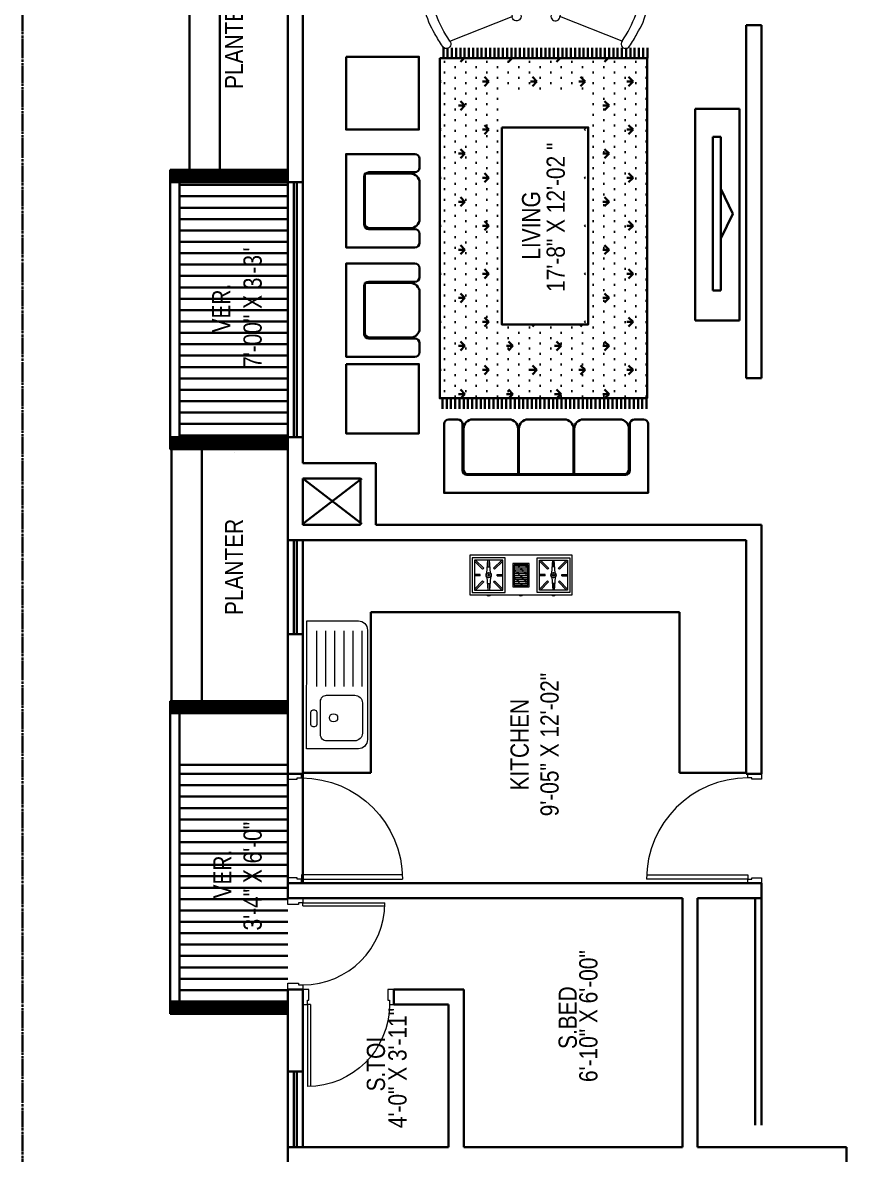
# Model space of a CAD drawing. Header units: inches. Extents: x 283072 to 301462, y 26630 to 62925.
# Drawn here: x 292669.6 to 292940.9, y 32813.4 to 33186.2 of the extents above; entities that cross this region are included whole.
import ezdxf
from ezdxf.enums import TextEntityAlignment as Align

# ---------------------------------------------------------------- set-up
doc = ezdxf.new("R2010")
doc.units = ezdxf.units.IN
doc.header["$MEASUREMENT"] = 0
doc.linetypes.add('DASHDOT', pattern=[25.4, 12.7, -6.35, 0, -6.35])
doc.layers.get('0').update_dxf_attribs({"lineweight": 5})
for name, color, linetype, lineweight in [('BUILDING_OUTER_P3', 1, 'Continuous', 35), ('Dimension.', 7, 'Continuous', 5), ('door', 35, 'Continuous', 13), ('Duct', 8, 'Continuous', 9), ('Floor line', 52, 'Continuous', 5), ('fur', 46, 'Continuous', 13), ('FURNITUR', 244, 'Continuous', 13), ('furniture', 126, 'Continuous', 13), ('Green-3', 64, 'Continuous', 9), ('Hatch', 8, 'Continuous', 9), ('Railing', 30, 'Continuous', 25), ('Text Room name', 4, 'Continuous', 13), ('Text Room Size feet', 34, 'Continuous', 9), ('wall', 7, 'Continuous', 35), ('Wall Thin', 167, 'Continuous', 25)]:
    doc.layers.add(name, color=color, linetype=linetype, lineweight=lineweight)
doc.layers.add('WIN', color=7, linetype='Continuous', lineweight=18, true_color=0x144fff)
doc.styles.get("Standard").update_dxf_attribs({"font": 'ARIALN.TTF'})

# ---------------------------------------------------------------- blocks, each defined once
blk = doc.blocks.new('DOOR-SS-30')
at = {"layer": 'door'}
for p, q in [((1.5, 5), (1.5, 32)), ((2.5, 5), (2.5, 32)), ((0, 0), (0, 5)), ((0, 5), (1.5, 5)), ((2.5, 5), (1.5, 5)), ((1.5, 5), (1.5, 3.5)), ((28.5, 5), (30, 5)), ((28.5, 3.5), (28.5, 5)), ((30, 5), (30, 0)), ((2, 0), (0, 0)), ((1.5, 3.5), (2, 3.5)), ((2, 3.5), (2, 0)), ((28, 3.5), (28.5, 3.5)), ((28, 0), (28, 3.5)), ((30, 0), (28, 0))]:
    blk.add_line(p, q, dxfattribs=at)
at = {"layer": 'door', "ltscale": 50}
blk.add_arc((1.5, 5), 27, 0, 90, dxfattribs=at)
blk = doc.blocks.new('SINK')
at = {"layer": 'fur'}
for points in [[(-21.05, -17.01), (-21.05, 0.01), (21.05, -0.01), (21.05, -17.01, -0.414214), (18.05, -20.01), (-18.05, -20.01, -0.414214)], [(-13.82, -2.54), (-13.82, -2.16, -0.414214), (-13.07, -1.41), (-9.03, -1.41, -0.414214), (-8.28, -2.16), (-8.28, -2.54, -0.414214), (-9.03, -3.29), (-13.07, -3.29, -0.414214)], [(-11.51, -4.56), (-5.45, -4.56, -0.414214), (-3.45, -6.56), (-3.45, -15.83, -0.414214), (-5.95, -18.33), (-15.95, -18.33, -0.414214), (-18.45, -15.83), (-18.45, -6.56, -0.414214), (-16.45, -4.56)]]:
    blk.add_lwpolyline(points, format="xyb", close=True, dxfattribs=at)
for points in [[(-0.58, -3.29), (17.74, -3.29)], [(-0.58, -6.29), (17.74, -6.29)], [(-0.58, -9.29), (17.74, -9.29)], [(-0.58, -12.29), (17.74, -12.29)], [(-0.58, -15.29), (17.74, -15.29)], [(-0.58, -18.29), (17.74, -18.29)]]:
    blk.add_lwpolyline(points, dxfattribs=at)
blk.add_circle((-10.87, -8.85), 1.35, dxfattribs=at)
blk = doc.blocks.new('BARNER3')
at = {"layer": 'fur'}
h = blk.add_hatch(dxfattribs=at)
h.set_pattern_fill('CORK', color=256, scale=5, style=0)
h.set_pattern_definition([(0, (-1449.8228, -532.7923), (0, 0.625), []), (135, (-1449.5103, -533.1048), (-1.25, -1.25), [0.8838835, -0.8838835]), (135, (-1449.354, -533.1048), (-1.25, -1.25), [0.8838835, -0.8838835]), (135, (-1449.1978, -533.1048), (-1.25, -1.25), [0.8838835, -0.8838835])])
h.paths.add_polyline_path([(2.35, -3.1), (-2.21, -3.1), (-2.21, -9.99), (2.35, -9.99)])
at = {"layer": 'fur', "linetype": 'Continuous'}
for p, q in [((16.93, 0), (-16.79, 0)), ((-16.79, 0), (-16.79, -13)), ((16.93, -13), (16.93, 0)), ((-16.01, -0.85), (-16.01, -12.24)), ((-5.21, -0.85), (-16.01, -0.85)), ((-15.26, -1.6), (-15.26, -11.49)), ((-5.96, -1.6), (-15.26, -1.6)), ((-15.26, -1.95), (-12.59, -4.63)), ((-14.91, -1.6), (-12.21, -4.3)), ((-11.17, -5.88), (-10.86, -1.6)), ((-10.86, -3.79), (-10.86, -1.6)), ((-10.05, -5.88), (-10.36, -1.6)), ((-10.36, -3.79), (-10.36, -1.6)), ((-6.31, -1.6), (-9.01, -4.3)), ((-5.96, -1.95), (-8.63, -4.63)), ((-5.96, -11.49), (-5.96, -1.6)), ((-5.21, -12.24), (-5.21, -0.85)), ((5.35, -0.85), (16.15, -0.85)), ((5.35, -12.24), (5.35, -0.85)), ((6.1, -1.6), (15.4, -1.6)), ((6.1, -11.49), (6.1, -1.6)), ((6.1, -1.95), (8.77, -4.63)), ((6.46, -1.6), (9.15, -4.3)), ((10.19, -5.88), (10.5, -1.6)), ((10.5, -3.79), (10.5, -1.6)), ((11.31, -5.88), (11, -1.6)), ((11, -3.79), (11, -1.6)), ((15.05, -1.6), (12.35, -4.3)), ((15.4, -1.95), (12.73, -4.63)), ((15.4, -1.6), (15.4, -11.49)), ((16.15, -0.85), (16.15, -12.24)), ((-13.37, -6.3), (-15.26, -6.3)), ((-13.37, -6.8), (-15.26, -6.8)), ((-13.37, -6.8), (-13.37, -6.3)), ((-11.48, -6.49), (-11.38, -6.5)), ((-11.48, -6.55), (-11.38, -6.55)), ((-11.48, -6.6), (-11.38, -6.6)), ((-11.47, -6.44), (-11.37, -6.45)), ((-11.47, -6.66), (-11.37, -6.64)), ((-11.46, -6.38), (-11.36, -6.4)), ((-11.46, -6.71), (-11.36, -6.69)), ((-11.45, -6.33), (-11.35, -6.36)), ((-11.45, -6.76), (-11.35, -6.74)), ((-11.44, -6.28), (-11.34, -6.31)), ((-11.44, -6.82), (-11.34, -6.78)), ((-11.42, -6.23), (-11.32, -6.26)), ((-11.42, -6.87), (-11.32, -6.83)), ((-11.4, -6.18), (-11.3, -6.22)), ((-11.4, -6.92), (-11.3, -6.87)), ((-11.37, -6.13), (-11.28, -6.18)), ((-11.37, -6.97), (-11.28, -6.92)), ((-11.34, -6.08), (-11.26, -6.13)), ((-11.34, -7.01), (-11.26, -6.96)), ((-11.31, -6.04), (-11.23, -6.09)), ((-11.31, -7.06), (-11.23, -7)), ((-11.28, -5.99), (-11.2, -6.06)), ((-11.28, -7.1), (-11.2, -7.04)), ((-11.24, -5.95), (-11.17, -6.02)), ((-11.24, -7.14), (-11.17, -7.07)), ((-11.2, -5.91), (-11.14, -5.99)), ((-11.2, -7.18), (-11.14, -7.11)), ((-11.17, -7.21), (-10.86, -11.49)), ((-11.16, -5.88), (-11.1, -5.95)), ((-11.16, -7.22), (-11.1, -7.14)), ((-11.12, -5.84), (-11.06, -5.92)), ((-11.12, -7.25), (-11.06, -7.17)), ((-11.07, -5.81), (-11.02, -5.9)), ((-11.07, -7.28), (-11.02, -7.2)), ((-11.03, -5.78), (-10.98, -5.87)), ((-11.03, -7.31), (-10.98, -7.22)), ((-10.98, -5.76), (-10.94, -5.85)), ((-10.98, -7.33), (-10.94, -7.24)), ((-10.93, -5.74), (-10.89, -5.83)), ((-10.93, -7.36), (-10.89, -7.26)), ((-10.88, -5.72), (-10.85, -5.81)), ((-10.88, -7.37), (-10.85, -7.28)), ((-10.86, -3.79), (-10.36, -3.79)), ((-10.82, -5.7), (-10.8, -5.8)), ((-10.82, -7.39), (-10.8, -7.29)), ((-10.77, -5.69), (-10.75, -5.79)), ((-10.77, -7.4), (-10.75, -7.3)), ((-10.72, -5.68), (-10.7, -5.78)), ((-10.72, -7.41), (-10.7, -7.31)), ((-10.66, -5.68), (-10.66, -5.78)), ((-10.66, -7.42), (-10.66, -7.32)), ((-10.61, -5.68), (-10.61, -5.78)), ((-10.61, -7.42), (-10.61, -7.32)), ((-10.55, -5.68), (-10.56, -5.78)), ((-10.55, -7.42), (-10.56, -7.32)), ((-10.5, -5.68), (-10.51, -5.78)), ((-10.5, -7.41), (-10.51, -7.31)), ((-10.44, -5.69), (-10.46, -5.79)), ((-10.44, -7.4), (-10.46, -7.3)), ((-10.39, -5.7), (-10.42, -5.8)), ((-10.39, -7.39), (-10.42, -7.29)), ((-10.34, -5.72), (-10.37, -5.81)), ((-10.34, -7.37), (-10.37, -7.28)), ((-10.05, -7.21), (-10.36, -11.49)), ((-10.29, -5.74), (-10.32, -5.83)), ((-10.29, -7.36), (-10.32, -7.26)), ((-10.24, -5.76), (-10.28, -5.85)), ((-10.24, -7.33), (-10.28, -7.24)), ((-10.19, -5.78), (-10.24, -5.87)), ((-10.19, -7.31), (-10.24, -7.22)), ((-10.14, -5.81), (-10.2, -5.9)), ((-10.14, -7.28), (-10.2, -7.2)), ((-10.1, -5.84), (-10.16, -5.92)), ((-10.1, -7.25), (-10.16, -7.17)), ((-10.05, -5.88), (-10.12, -5.95)), ((-10.05, -7.22), (-10.12, -7.14)), ((-10.01, -5.91), (-10.08, -5.99)), ((-10.01, -7.18), (-10.08, -7.11)), ((-9.97, -5.95), (-10.05, -6.02)), ((-9.97, -7.14), (-10.05, -7.07)), ((-9.94, -5.99), (-10.01, -6.06)), ((-9.94, -7.1), (-10.01, -7.04)), ((-9.9, -6.04), (-9.98, -6.09)), ((-9.9, -7.06), (-9.98, -7)), ((-9.87, -6.08), (-9.96, -6.13)), ((-9.87, -7.01), (-9.96, -6.96)), ((-9.85, -6.13), (-9.93, -6.18)), ((-9.85, -6.97), (-9.93, -6.92)), ((-9.82, -6.18), (-9.91, -6.22)), ((-9.82, -6.92), (-9.91, -6.87)), ((-9.8, -6.23), (-9.89, -6.26)), ((-9.8, -6.87), (-9.89, -6.83)), ((-9.78, -6.28), (-9.88, -6.31)), ((-9.78, -6.82), (-9.88, -6.78)), ((-9.77, -6.33), (-9.86, -6.36)), ((-9.77, -6.76), (-9.86, -6.74)), ((-9.75, -6.38), (-9.85, -6.4)), ((-9.75, -6.71), (-9.85, -6.69)), ((-9.74, -6.44), (-9.84, -6.45)), ((-9.74, -6.49), (-9.84, -6.5)), ((-9.74, -6.55), (-9.84, -6.55)), ((-9.74, -6.6), (-9.84, -6.6)), ((-9.74, -6.66), (-9.84, -6.64)), ((-7.85, -6.8), (-7.85, -6.3)), ((-7.85, -6.3), (-5.96, -6.3)), ((-7.85, -6.8), (-5.96, -6.8)), ((7.99, -6.3), (6.1, -6.3)), ((7.99, -6.8), (6.1, -6.8)), ((7.99, -6.8), (7.99, -6.3)), ((9.88, -6.49), (9.98, -6.5)), ((9.88, -6.55), (9.98, -6.55)), ((9.88, -6.6), (9.98, -6.6)), ((9.89, -6.44), (9.99, -6.45)), ((9.89, -6.66), (9.99, -6.64)), ((9.9, -6.38), (10, -6.4)), ((9.9, -6.71), (10, -6.69)), ((9.91, -6.33), (10.01, -6.36)), ((9.91, -6.76), (10.01, -6.74)), ((9.93, -6.28), (10.02, -6.31)), ((9.93, -6.82), (10.02, -6.78)), ((9.94, -6.23), (10.04, -6.26)), ((9.94, -6.87), (10.04, -6.83)), ((9.97, -6.18), (10.06, -6.22)), ((9.97, -6.92), (10.06, -6.87)), ((9.99, -6.13), (10.08, -6.18)), ((9.99, -6.97), (10.08, -6.92)), ((10.02, -6.08), (10.1, -6.13)), ((10.02, -7.01), (10.1, -6.96)), ((10.05, -6.04), (10.13, -6.09)), ((10.05, -7.06), (10.13, -7)), ((10.08, -5.99), (10.16, -6.06)), ((10.08, -7.1), (10.16, -7.04)), ((10.12, -5.95), (10.19, -6.02)), ((10.12, -7.14), (10.19, -7.07)), ((10.16, -5.91), (10.23, -5.99)), ((10.16, -7.18), (10.23, -7.11)), ((10.19, -7.21), (10.5, -11.49)), ((10.2, -5.88), (10.26, -5.95)), ((10.2, -7.22), (10.26, -7.14)), ((10.24, -5.84), (10.3, -5.92)), ((10.24, -7.25), (10.3, -7.17)), ((10.29, -5.81), (10.34, -5.9)), ((10.29, -7.28), (10.34, -7.2)), ((10.33, -5.78), (10.38, -5.87)), ((10.33, -7.31), (10.38, -7.22)), ((10.38, -5.76), (10.42, -5.85)), ((10.38, -7.33), (10.42, -7.24)), ((10.43, -5.74), (10.47, -5.83)), ((10.43, -7.36), (10.47, -7.26)), ((10.48, -5.72), (10.51, -5.81)), ((10.48, -7.37), (10.51, -7.28)), ((11, -3.79), (10.5, -3.79)), ((10.54, -5.7), (10.56, -5.8)), ((10.54, -7.39), (10.56, -7.29)), ((10.59, -5.69), (10.61, -5.79)), ((10.59, -7.4), (10.61, -7.3)), ((10.64, -5.68), (10.66, -5.78)), ((10.64, -7.41), (10.66, -7.31)), ((10.7, -5.68), (10.7, -5.78)), ((10.7, -7.42), (10.7, -7.32)), ((10.75, -5.68), (10.75, -5.78)), ((10.75, -7.42), (10.75, -7.32)), ((10.81, -5.68), (10.8, -5.78)), ((10.81, -7.42), (10.8, -7.32)), ((10.86, -5.68), (10.85, -5.78)), ((10.86, -7.41), (10.85, -7.31)), ((10.92, -5.69), (10.9, -5.79)), ((10.92, -7.4), (10.9, -7.3)), ((10.97, -5.7), (10.94, -5.8)), ((10.97, -7.39), (10.94, -7.29)), ((11.02, -5.72), (10.99, -5.81)), ((11.02, -7.37), (10.99, -7.28)), ((11.31, -7.21), (11, -11.49)), ((11.07, -5.74), (11.04, -5.83)), ((11.07, -7.36), (11.04, -7.26)), ((11.12, -5.76), (11.08, -5.85)), ((11.12, -7.33), (11.08, -7.24)), ((11.17, -5.78), (11.12, -5.87)), ((11.17, -7.31), (11.12, -7.22)), ((11.22, -5.81), (11.17, -5.9)), ((11.22, -7.28), (11.17, -7.2)), ((11.26, -5.84), (11.21, -5.92)), ((11.26, -7.25), (11.21, -7.17)), ((11.31, -5.88), (11.24, -5.95)), ((11.31, -7.22), (11.24, -7.14)), ((11.35, -5.91), (11.28, -5.99)), ((11.35, -7.18), (11.28, -7.11)), ((11.39, -5.95), (11.31, -6.02)), ((11.39, -7.14), (11.31, -7.07)), ((11.42, -5.99), (11.35, -6.06)), ((11.42, -7.1), (11.35, -7.04)), ((11.46, -6.04), (11.38, -6.09)), ((11.46, -7.06), (11.38, -7)), ((11.49, -6.08), (11.4, -6.13)), ((11.49, -7.01), (11.4, -6.96)), ((11.52, -6.13), (11.43, -6.18)), ((11.52, -6.97), (11.43, -6.92)), ((11.54, -6.18), (11.45, -6.22)), ((11.54, -6.92), (11.45, -6.87)), ((11.56, -6.23), (11.47, -6.26)), ((11.56, -6.87), (11.47, -6.83)), ((11.58, -6.28), (11.49, -6.31)), ((11.58, -6.82), (11.49, -6.78)), ((11.6, -6.33), (11.5, -6.36)), ((11.6, -6.76), (11.5, -6.74)), ((11.61, -6.38), (11.51, -6.4)), ((11.61, -6.71), (11.51, -6.69)), ((11.62, -6.44), (11.52, -6.45)), ((11.62, -6.49), (11.52, -6.5)), ((11.62, -6.55), (11.52, -6.55)), ((11.62, -6.6), (11.52, -6.6)), ((11.62, -6.66), (11.52, -6.64)), ((13.51, -6.3), (15.4, -6.3)), ((13.51, -6.8), (13.51, -6.3)), ((13.51, -6.8), (15.4, -6.8)), ((-15.26, -11.14), (-12.59, -8.47)), ((-14.91, -11.49), (-12.21, -8.79)), ((-10.86, -9.3), (-10.36, -9.3)), ((-10.86, -9.3), (-10.86, -11.49)), ((-10.36, -9.3), (-10.36, -11.49)), ((-6.31, -11.49), (-9.01, -8.79)), ((-5.96, -11.14), (-8.63, -8.47)), ((6.1, -11.14), (8.77, -8.47)), ((6.46, -11.49), (9.15, -8.79)), ((11, -9.3), (10.5, -9.3)), ((10.5, -9.3), (10.5, -11.49)), ((11, -9.3), (11, -11.49)), ((15.05, -11.49), (12.35, -8.79)), ((15.4, -11.14), (12.73, -8.47)), ((-16.79, -13), (16.93, -13)), ((-16.01, -12.24), (-5.21, -12.24)), ((-15.26, -11.49), (-5.96, -11.49)), ((16.15, -12.24), (5.35, -12.24)), ((15.4, -11.49), (6.1, -11.49))]:
    blk.add_line(p, q, dxfattribs=at)
at = {"layer": 'fur'}
for points in [[(-2.63, -10.42), (2.78, -10.42), (2.78, -2.68), (-2.63, -2.68)], [(-2.21, -9.99), (2.35, -9.99), (2.35, -3.1), (-2.21, -3.1)]]:
    blk.add_lwpolyline(points, close=True, dxfattribs=at)
at = {"layer": 'fur', "linetype": 'Continuous'}
for centre, radius in [((-10.61, -6.55), 0.87), ((-10.61, -6.55), 0.77), ((-10.61, -6.55), 0.27), ((10.75, -6.55), 0.87), ((10.75, -6.55), 0.77), ((10.75, -6.55), 0.27)]:
    blk.add_circle(centre, radius, dxfattribs=at)
for centre, radius, start, end in [((-10.61, -6.55), 2.76, 125.4288, 135.8607), ((-10.61, -6.55), 2.76, 44.1393, 54.5712), ((10.75, -6.55), 2.76, 125.4288, 135.8607), ((10.75, -6.55), 2.76, 44.1393, 54.5712), ((-10.61, -6.55), 2.76, 224.1393, 234.5712), ((-10.61, -6.55), 2.76, 305.4288, 315.8607), ((10.75, -6.55), 2.76, 224.1393, 234.5712), ((10.75, -6.55), 2.76, 305.4288, 315.8607), ((-10.61, -12.52), 0.837, 215.3549, 324.6451), ((0.01, -12.52), 0.837, 215.3549, 324.6451), ((10.75, -12.52), 0.837, 215.3549, 324.6451)]:
    blk.add_arc(centre, radius, start, end, dxfattribs=at)
blk = doc.blocks.new('DOOR-SS-40')
at = {"layer": 'door'}
for p, q in [((1.5, 5), (1.5, 42)), ((3, 41.97), (3, 5)), ((0, 0), (0, 5)), ((0, 5), (1.5, 5)), ((3, 5), (1.5, 5)), ((1.5, 5), (1.5, 3.5)), ((38.5, 5), (40, 5)), ((38.5, 3.5), (38.5, 5)), ((40, 5), (40, 0)), ((2, 0), (0, 0)), ((1.5, 3.5), (2, 3.5)), ((2, 3.5), (2, 0)), ((38, 3.5), (38.5, 3.5)), ((38, 0), (38, 3.5)), ((40, 0), (38, 0))]:
    blk.add_line(p, q, dxfattribs=at)
at = {"layer": 'door', "ltscale": 50}
blk.add_arc((1.5, 5), 37, 0, 90, dxfattribs=at)
blk = doc.blocks.new('CH')
blk.add_line((0, -11.21), (0, 11.21))
for centre, radius, start, end in [((8.91, -10.15), 25.52, 79.5291, 101.2644), ((-0.49, 12.63), 1.51, 97.8294, 290.2912), ((8.71, -29.03), 44.17, 96.2135, 102.2995), ((8.71, -29.03), 41.17, 88.7117, 102.1711), ((9.25, -0.02), 12.16, 273.2409, 88.2088), ((10.92, -0.01), 15.19, 277.4868, 80.0098), ((-0.49, -12.63), 1.51, 70.8699, 263.1915), ((9.04, 30.73), 42.9, 257.8323, 271.201), ((8.9, 30.01), 45.17, 257.7614, 263.8827), ((9.03, 12.75), 28.09, 259.8776, 277.9207)]:
    blk.add_arc(centre, radius, start, end)

msp = doc.modelspace()

# ---------------------------------------------------------------- hatches: boundary and pattern name
at = {"layer": 'fur', "linetype": 'Continuous', "lineweight": 30}
h = msp.add_hatch(dxfattribs=at)
h.set_pattern_fill('LINE', color=256, scale=11.2, angle=90, style=0)
h.set_pattern_definition([(270, (293907.1694, 96443.1296), (1.4, -9e-17), [])])
h.paths.add_polyline_path([(292807.18627, 33174.47374), (292807.18627, 33177.9095), (292875.48523, 33177.9095), (292875.48523, 33174.47374)])
h = msp.add_hatch(dxfattribs=at)
h.set_pattern_fill('DOTS', color=256, scale=56, angle=270, style=0)
h.set_pattern_definition([(270, (293330.0127, 33388.549), (-3.5, -1.75), [0, -3.5])])
h.paths.add_polyline_path([(292826.16085, 33164.12622), (292854.64667, 33164.12622), (292854.64667, 33086.7476), (292826.16085, 33086.7476)], flags=16)
h.paths.add_polyline_path([(292875.24472, 33174.45052), (292806.95199, 33174.45052), (292806.95199, 33062.47847), (292875.24472, 33062.47847)])
h = msp.add_hatch(dxfattribs=at)
h.set_pattern_fill('GRASS', color=256, scale=11.2, angle=270, style=0)
h.set_pattern_definition([(180, (293330.013, 33388.549), (-7.9196, 7.9196), [2.1, -13.7392]), (225, (293330.013, 33388.549), (-7.9196, 7.9196), [2.1, -9.1]), (135, (293330.013, 33388.549), (7.9196, 7.9196), [2.1, -9.1])])
h.paths.add_polyline_path([(292826.16085, 33164.12622), (292854.64667, 33164.12622), (292854.64667, 33086.7476), (292826.16085, 33086.7476)], flags=16)
h.paths.add_polyline_path([(292875.24472, 33174.45052), (292806.95199, 33174.45052), (292806.95199, 33062.47847), (292875.24472, 33062.47847)])
h = msp.add_hatch(dxfattribs=at)
h.set_pattern_fill('LINE', color=256, scale=11.2, angle=90, style=0)
h.set_pattern_definition([(90, (293906.8807, -30206.223), (1.4, -9e-17), [])])
h.paths.add_polyline_path([(292806.89759, 33062.43286), (292806.89759, 33058.99711), (292875.19655, 33058.99711), (292875.19655, 33062.43286)])
at = {"layer": 'Hatch', "linetype": 'Continuous', "lineweight": 30, "ltscale": 200}
h = msp.add_hatch(dxfattribs=at)
h.set_pattern_fill('ANSI31', color=256, scale=30, angle=135, style=0)
h.set_pattern_definition([(180, (13064.374, -17334.7587), (-7e-16, -3.75), [])])
h.paths.add_polyline_path([(292721.50441, 33049.69906), (292757.18967, 33049.69906), (292757.18967, 33133.69906), (292721.50441, 33133.69906)])
h.paths.add_polyline_path([(292741.27372, 33081.16011), (292741.27372, 33103.16273), (292729.27372, 33103.16273), (292729.27372, 33081.16011)], flags=24)
h.paths.add_polyline_path([(292751.45056, 33066.32229), (292751.45056, 33116.67354), (292739.14388, 33116.67354), (292739.14388, 33066.32229)], flags=24)
h.paths.add_polyline_path([(292741.27372, 32894.71255), (292741.27372, 32916.71517), (292729.27372, 32916.71517), (292729.27372, 32894.71255)], flags=24)
h.paths.add_polyline_path([(292751.45057, 32879.87474), (292751.45057, 32930.22599), (292739.14388, 32930.22599), (292739.14388, 32879.87474)], flags=25)
h = msp.add_hatch(dxfattribs=at)
h.set_pattern_fill('ANSI31', color=256, scale=30, angle=135, style=0)
h.set_pattern_definition([(180, (292721.2177, 32863.735), (-7e-16, -3.75), [])])
h.paths.add_polyline_path([(292756.90297, 32938.735), (292721.21771, 32938.735), (292721.21771, 32863.73518), (292756.90297, 32863.73518)])
h.paths.add_polyline_path([(292749.95927, 32885.62506), (292749.95927, 32924.47567), (292740.76896, 32924.47567), (292740.76896, 32885.62506)], flags=24)
h.paths.add_polyline_path([(292739.86202, 32896.19408), (292739.86202, 32915.23365), (292730.86202, 32915.23365), (292730.86202, 32896.19408)], flags=24)
at = {"layer": 'Railing', "lineweight": 30}
h = msp.add_hatch(dxfattribs=at)
h.set_pattern_fill('ANSI31', color=256, style=0)
h.set_pattern_definition([(315, (-6093.14496, 95183.66547), (-0.08838834765, -0.08838834765), [])])
h.paths.add_polyline_path([(292756.90298, 33049.69906), (292756.90298, 33045.69906), (292718.21771, 33045.69906), (292718.21771, 33049.69906)])
h.paths.add_polyline_path([(292756.90298, 33137.69906), (292756.90298, 33133.69906), (292718.21771, 33133.69906), (292718.21771, 33137.69906)])
h = msp.add_hatch(dxfattribs=at)
h.set_pattern_fill('ANSI31', color=256, style=0)
h.set_pattern_definition([(45, (292718.59271, 32952.26525), (-0.08838835, 0.08838835), [])])
h.paths.add_polyline_path([(292718.21771, 32859.73518), (292718.59271, 32859.73518), (292718.59271, 32863.73518), (292718.21771, 32863.73518)])
h.paths.add_polyline_path([(292756.90297, 32859.73518), (292756.90297, 32863.73518), (292752.29121, 32863.73518), (292752.29121, 32859.73518)])
h.paths.add_polyline_path([(292752.29121, 32859.73518), (292752.29121, 32863.73518), (292718.59271, 32863.73518), (292718.59271, 32859.73518)])
h.paths.add_polyline_path([(292718.21771, 32958.73485), (292718.59271, 32958.73485), (292718.59271, 32962.73485), (292718.21771, 32962.73485)])
h.paths.add_polyline_path([(292752.29121, 32962.73485), (292752.29121, 32958.73485), (292756.90297, 32958.73485), (292756.90297, 32962.73485)])
h.paths.add_polyline_path([(292752.29121, 32962.73485), (292718.59271, 32962.73485), (292718.59271, 32958.73485), (292752.29121, 32958.73485)])
h.paths.add_polyline_path([(292741.03021, 32952.26525), (292741.03021, 32971.83012), (292750.18355, 32971.83012), (292750.18355, 32952.26525)], flags=9)

# ---------------------------------------------------------------- linework, layer by layer
at = {"layer": 'BUILDING_OUTER_P3', "linetype": 'DASHDOT', "lineweight": 30, "ltscale": 0.02}
msp.add_line((292669.59271, 32423.57655), (292669.59271, 33578.57655), dxfattribs=at)
at = {"layer": 'Dimension.', "linetype": 'ByBlock', "lineweight": 15, "ltscale": 200}
msp.add_lwpolyline([(292756.90298, 32484.70155), (292756.90297, 32859.73518), (292718.21771, 32859.73518), (292718.21771, 32962.73485), (292718.59271, 32962.73485), (292718.59271, 33045.69906), (292718.21771, 33045.69906), (292718.21771, 33137.69906), (292724.59271, 33137.69906), (292724.59271, 33233.35054), (292724.59271, 33401.35054), (292747.63797, 33401.35054), (292747.63797, 33483.15949)], dxfattribs=at)
at = {"layer": 'Duct', "linetype": 'Continuous', "lineweight": 30, "ltscale": 200}
for p, q in [((292761.90298, 33021.0476), (292761.90298, 33036.0476)), ((292761.90298, 33036.0476), (292781.27798, 33021.0476)), ((292781.27798, 33036.0476), (292761.90298, 33021.0476))]:
    msp.add_line(p, q, dxfattribs=at)
at = {"layer": 'Floor line', "linetype": 'Continuous', "lineweight": 30, "ltscale": 200}
for p, q in [((292724.59271, 33137.69906), (292724.59271, 33233.35054)), ((292734.59271, 33137.69906), (292734.59271, 33233.35054)), ((292718.59271, 33045.69906), (292718.59271, 32962.73485)), ((292728.59271, 33045.69906), (292728.59271, 32962.73485))]:
    msp.add_line(p, q, dxfattribs=at)
at = {"layer": 'fur', "linetype": 'Continuous', "lineweight": 30, "ltscale": 200}
for p, q in [((292784.27797, 32992.0476), (292885.90745, 32992.04761)), ((292784.27797, 32992.0476), (292784.27797, 32939.0476)), ((292885.90745, 32939.04761), (292885.90745, 32992.04761)), ((292762.27797, 32939.0476), (292784.27797, 32939.0476)), ((292907.90745, 32939.04761), (292885.90745, 32939.04761))]:
    msp.add_line(p, q, dxfattribs=at)
at = {"layer": 'fur', "linetype": 'Continuous', "lineweight": 30}
for points in [[(292776.10293, 33174.95494), (292800.10293, 33174.95494), (292800.10293, 33150.95494), (292776.10293, 33150.95494)], [(292806.95199, 33174.45052), (292806.95199, 33062.47847), (292875.24472, 33062.47847), (292875.24472, 33174.45052)], [(292827.37828, 33151.66666), (292827.37828, 33086.77083), (292855.86409, 33086.77083), (292855.86409, 33151.66666)], [(292776.10293, 33073.74687), (292800.10293, 33073.74687), (292800.10293, 33050.8556), (292776.10293, 33050.8556)]]:
    msp.add_lwpolyline(points, close=True, dxfattribs=at)
for points in [[(292782.10293, 33119.66048), (292782.10293, 33135.39133, -0.414213562), (292783.60293, 33136.89133), (292798.81935, 33136.89133, 0.414213562), (292800.31935, 33138.39133), (292800.31935, 33141.39133, 0.414213562), (292798.81935, 33142.89133), (292776.10293, 33142.89133), (292776.10293, 33112.16048), (292798.81935, 33112.16048, 0.414213562), (292800.31935, 33113.66048), (292800.31935, 33116.66048, 0.414213562), (292798.81935, 33118.16048), (292783.60293, 33118.16048, -0.414213562)], [(292800.32563, 33133.47741), (292800.32563, 33121.47741, -0.414213562), (292797.32563, 33118.47741), (292783.82563, 33118.47741, -0.414213562), (292782.32563, 33119.97741), (292782.32563, 33136.47741), (292797.32563, 33136.47741, -0.414213562)], [(292782.10293, 33083.61826), (292782.10293, 33099.34912, -0.414213562), (292783.60293, 33100.84912), (292798.81935, 33100.84912, 0.414213562), (292800.31935, 33102.34912), (292800.31935, 33105.34912, 0.414213562), (292798.81935, 33106.84912), (292776.10293, 33106.84912), (292776.10293, 33076.11826), (292798.81935, 33076.11826, 0.414213562), (292800.31935, 33077.61826), (292800.31935, 33080.61826, 0.414213562), (292798.81935, 33082.11826), (292783.60293, 33082.11826, -0.414213562)], [(292800.32563, 33097.4352), (292800.32563, 33085.4352, -0.414213562), (292797.32563, 33082.4352), (292783.82563, 33082.4352, -0.414213562), (292782.32563, 33083.9352), (292782.32563, 33100.4352), (292797.32563, 33100.4352, -0.414213562)], [(292868.12277, 33037.26756), (292815.9291, 33037.26756, -0.414213562), (292814.4291, 33038.76756), (292814.4291, 33053.98398, 0.414213562), (292812.9291, 33055.48398), (292809.9291, 33055.48398, 0.414213562), (292808.4291, 33053.98398), (292808.4291, 33031.26756), (292875.62277, 33031.26756), (292875.62277, 33053.98398, 0.414213562), (292874.12277, 33055.48398), (292871.12277, 33055.48398, 0.414213562), (292869.62277, 33053.98398), (292869.62277, 33038.76756, -0.414213562)], [(292817.79718, 33055.48263), (292829.79718, 33055.48263, -0.414213562), (292832.79718, 33052.48263), (292832.79718, 33037.48263), (292816.29718, 33037.48263, -0.414213562), (292814.79718, 33038.98263), (292814.79718, 33052.48263, -0.414213562)], [(292836.04156, 33055.48263), (292848.04156, 33055.48263, -0.414213562), (292851.04156, 33052.48263), (292851.04156, 33037.48263), (292833.04156, 33037.48263), (292833.04156, 33052.48263, -0.414213562)], [(292854.28594, 33055.48263), (292866.28594, 33055.48263, -0.414213562), (292869.28594, 33052.48263), (292869.28594, 33038.98263, -0.414213562), (292867.78594, 33037.48263), (292851.28594, 33037.48263), (292851.28594, 33052.48263, -0.414213562)]]:
    msp.add_lwpolyline(points, format="xyb", close=True, dxfattribs=at)
at = {"layer": 'FURNITUR', "linetype": 'Continuous', "lineweight": 30, "ltscale": 200}
for p, q in [((292910.90744, 32898.04761), (292910.90744, 32823.04761)), ((292912.90744, 32898.04761), (292912.90744, 32823.04761))]:
    msp.add_line(p, q, dxfattribs=at)
at = {"layer": 'furniture', "lineweight": 30}
for p, q in [((292891.15426, 33157.78249), (292891.15426, 33088.09146)), ((292905.68982, 33157.78249), (292891.15426, 33157.78249)), ((292905.68982, 33088.09146), (292905.68982, 33157.78249)), ((292896.91427, 33097.94489), (292896.91427, 33148.55728)), ((292896.91427, 33148.55728), (292899.57644, 33148.55728)), ((292899.57644, 33148.55728), (292899.57644, 33097.94489)), ((292903.4781, 33123.25108), (292899.57644, 33131.40326)), ((292899.57644, 33115.09891), (292903.4781, 33123.25108)), ((292899.57644, 33097.94489), (292896.91427, 33097.94489)), ((292891.15426, 33088.09146), (292905.68982, 33088.09146))]:
    msp.add_line(p, q, dxfattribs=at)
at = {"layer": 'Green-3', "lineweight": 30, "ltscale": 50}
msp.add_line((292739.29626, 33044.54273), (292739.29742, 33044.55246), dxfattribs=at)
at = {"layer": 'Railing', "lineweight": 30}
for p, q in [((292756.90298, 33137.69906), (292718.21771, 33137.69906)), ((292718.21771, 33045.69906), (292718.21771, 33137.69906)), ((292756.90298, 33133.69906), (292718.21771, 33133.69906)), ((292721.21771, 33049.69906), (292721.21771, 33133.69906)), ((292756.90298, 33049.69906), (292718.21771, 33049.69906)), ((292756.90298, 33045.69906), (292718.21771, 33045.69906)), ((292756.90298, 32962.73485), (292718.21771, 32962.73485)), ((292718.21771, 32859.73518), (292718.21771, 32962.73485)), ((292756.90298, 32958.73485), (292718.21771, 32958.73485)), ((292721.21771, 32863.73518), (292721.21771, 32958.73485)), ((292756.90297, 32863.73518), (292718.21771, 32863.73518)), ((292756.90297, 32859.73518), (292718.21771, 32859.73518))]:
    msp.add_line(p, q, dxfattribs=at)
at = {"layer": 'wall', "linetype": 'Continuous', "lineweight": 30, "ltscale": 200}
for p, q in [((292756.90297, 33133.69906), (292756.90297, 33202.35054)), ((292761.90297, 33133.69906), (292761.90297, 33202.35054)), ((292761.90297, 33133.69906), (292756.90297, 33133.69906)), ((292756.90297, 33049.69906), (292761.90297, 33049.69906)), ((292756.90298, 33049.69906), (292756.90297, 33015.7351)), ((292761.90298, 33041.0476), (292761.90298, 33049.69906)), ((292785.90298, 33020.7351), (292785.90298, 33041.0476)), ((292761.90298, 33020.7351), (292761.90298, 33036.0476)), ((292780.90298, 33020.7351), (292780.90298, 33036.0476)), ((292940.90521, 32810.73511), (292940.90521, 32815.73511))]:
    msp.add_line(p, q, dxfattribs=at)
at = {"layer": 'wall', "lineweight": 30}
for p, q in [((292912.90745, 33185.35054), (292907.90745, 33185.35054)), ((292907.90745, 33069.04761), (292907.90745, 33185.35054)), ((292912.90745, 33069.04761), (292912.90745, 33185.35054)), ((292907.90745, 33069.04761), (292912.90745, 33069.04761)), ((292761.90298, 33041.0476), (292785.90298, 33041.0476)), ((292761.90298, 33036.0476), (292780.90298, 33036.0476)), ((292761.90298, 33020.7351), (292780.90298, 33020.7351)), ((292785.90298, 33020.7351), (292912.90745, 33020.73511)), ((292912.90745, 32938.73511), (292912.90745, 33020.73511)), ((292756.90297, 33015.7351), (292907.90745, 33015.73511)), ((292907.90745, 32938.73511), (292907.90745, 33015.73511)), ((292907.90745, 32938.73511), (292907.90745, 33008.73511)), ((292756.90298, 32984.73511), (292756.90297, 32938.7351)), ((292756.90298, 32984.73511), (292761.90298, 32984.73511)), ((292761.90298, 32984.73511), (292761.90297, 32938.7351)), ((292756.90298, 32938.7351), (292761.90297, 32938.7351)), ((292907.90745, 32938.73511), (292912.90745, 32938.73511)), ((292756.90298, 32902.7351), (292912.90744, 32902.73511)), ((292756.90298, 32897.7351), (292756.90298, 32902.7351)), ((292912.90744, 32897.73511), (292912.90744, 32902.73511)), ((292756.90298, 32897.7351), (292886.90298, 32897.73511)), ((292886.90298, 32897.73511), (292886.90298, 32815.73511)), ((292891.90298, 32897.73511), (292912.90744, 32897.73511)), ((292891.90298, 32897.73511), (292891.90298, 32815.73511)), ((292756.90298, 32867.7351), (292761.90298, 32867.7351)), ((292756.90298, 32867.7351), (292756.90298, 32840.73511)), ((292761.90298, 32867.7351), (292761.90298, 32840.73511)), ((292791.90298, 32867.7351), (292791.90298, 32862.7351)), ((292791.90298, 32867.7351), (292814.90298, 32867.7351)), ((292814.90298, 32867.7351), (292814.90298, 32815.73511)), ((292791.90298, 32862.7351), (292809.90298, 32862.7351)), ((292809.90298, 32862.7351), (292809.90298, 32815.73511)), ((292756.90298, 32840.73511), (292761.90298, 32840.73511)), ((292756.90298, 32815.73511), (292809.90298, 32815.73511)), ((292814.90298, 32815.73511), (292886.90298, 32815.73511)), ((292891.90298, 32815.73511), (292940.90521, 32815.73511))]:
    msp.add_line(p, q, dxfattribs=at)
at = {"layer": 'wall', "lineweight": 30, "ltscale": 200}
msp.add_line((292756.90297, 32815.73511), (292756.90297, 32810.73511), dxfattribs=at)
at = {"layer": 'Wall Thin', "lineweight": 30}
for p, q in [((292757.27797, 32941.73511), (292721.21771, 32941.73511)), ((292757.27797, 32938.73511), (292721.21771, 32938.73511))]:
    msp.add_line(p, q, dxfattribs=at)
at = {"layer": 'WIN', "linetype": 'Continuous', "lineweight": 30, "ltscale": 200}
for p, q in [((292756.90297, 33049.69906), (292756.90297, 33133.69906)), ((292758.90297, 33049.69906), (292758.90297, 33133.69906)), ((292759.90297, 33049.69906), (292759.90297, 33133.69906)), ((292761.90297, 33049.69906), (292761.90297, 33133.69906)), ((292756.90298, 32984.73511), (292756.90297, 33015.7351)), ((292758.90298, 32984.73511), (292758.90297, 33015.7351)), ((292759.90298, 32984.73511), (292759.90297, 33015.7351)), ((292761.90298, 32984.73511), (292761.90297, 33015.7351)), ((292756.90297, 32938.7351), (292756.90297, 32902.7351)), ((292761.90297, 32938.7351), (292761.90297, 32902.7351)), ((292756.90298, 32815.73511), (292756.90298, 32840.73511)), ((292758.90298, 32815.73511), (292758.90298, 32840.73511)), ((292759.90298, 32815.73511), (292759.90298, 32840.73511)), ((292761.90298, 32815.73511), (292761.90298, 32840.73511))]:
    msp.add_line(p, q, dxfattribs=at)

# ---------------------------------------------------------------- block references
at = {"layer": 'door', "lineweight": 30, "ltscale": 0.0025}
for p, xscale, yscale, zscale, rotation in [((292756.90298, 32902.735), -0.9000000110681867, 0.9000000110681867, 0.900000011063621, 270), ((292912.90744, 32902.73511), 0.9000000110636392, 0.9000000110636392, 0.9000000110636392, 90)]:
    msp.add_blockref('DOOR-SS-40', p, dxfattribs=dict(at, xscale=xscale, yscale=yscale, zscale=zscale, rotation=rotation))
at = {"layer": 'door', "lineweight": 30, "ltscale": 0.0025, "rotation": 270}
msp.add_blockref('DOOR-SS-30', (292756.90298, 32897.7351), dxfattribs=at)
at = {"layer": 'door', "lineweight": 30, "ltscale": 0.0025, "xscale": -1, "rotation": 180}
msp.add_blockref('DOOR-SS-30', (292761.90279, 32867.7351), dxfattribs=at)
at = {"layer": 'fur', "lineweight": 30}
msp.add_blockref('BARNER3', (292833.69513, 33010.74578), dxfattribs=at)
at = {"layer": 'fur', "lineweight": 30, "rotation": 90}
msp.add_blockref('SINK', (292763.15349, 32968.07076), dxfattribs=at)
at = {"layer": 'furniture', "lineweight": 30, "yscale": 0.9842519685205282, "zscale": 0.984251968504529}
for p, xscale, rotation in [((292820.52911, 33184.16848), -0.9842519684927499, 291.5644557023438), ((292856.81879, 33184.16848), 0.9842519685014411, 68.4355442963761)]:
    msp.add_blockref('CH', p, dxfattribs=dict(at, xscale=xscale, rotation=rotation))

# ---------------------------------------------------------------- texts
at = {"layer": 'Text Room name', "lineweight": 30, "ltscale": 200}
for s, p in [('PLANTER', (292739.2275, 33180.20813)), ('LIVING', (292837.06439, 33119.38214)), ('VER.', (292734.98702, 33092.16142)), ('PLANTER', (292739.2275, 33006.90076)), ('KITCHEN', (292833.26922, 32948.35146)), ('VER.', (292735.36202, 32905.71386)), ('S.BED', (292849.11258, 32858.42328)), ('S.TOI', (292785.94322, 32843.12129))]:
    msp.add_text(s, height=6, rotation=90, dxfattribs=at).set_placement(p, align=Align.MIDDLE_CENTER)
at = {"layer": 'Text Room Size feet', "lineweight": 30, "ltscale": 200}
for s, p in [('17\'-8" X 12\'-02 "', (292845.17642, 33122.08939)), ('7\'-00" X 3\'-3"', (292745.32524, 33092.28919)), ('9\'-05" X 12\'-02"', (292843.13039, 32948.38236)), ('3\'-4" X 6\'-0"', (292745.32524, 32905.05036)), ('6\'-10" X 6\'-00"', (292855.91948, 32858.93617)), ('4\'-0" X 3\'-11"', (292793.0537, 32841.84088))]:
    msp.add_text(s, height=6, rotation=90, dxfattribs=at).set_placement(p, align=Align.MIDDLE_CENTER)

doc.saveas('drawing.dxf')
